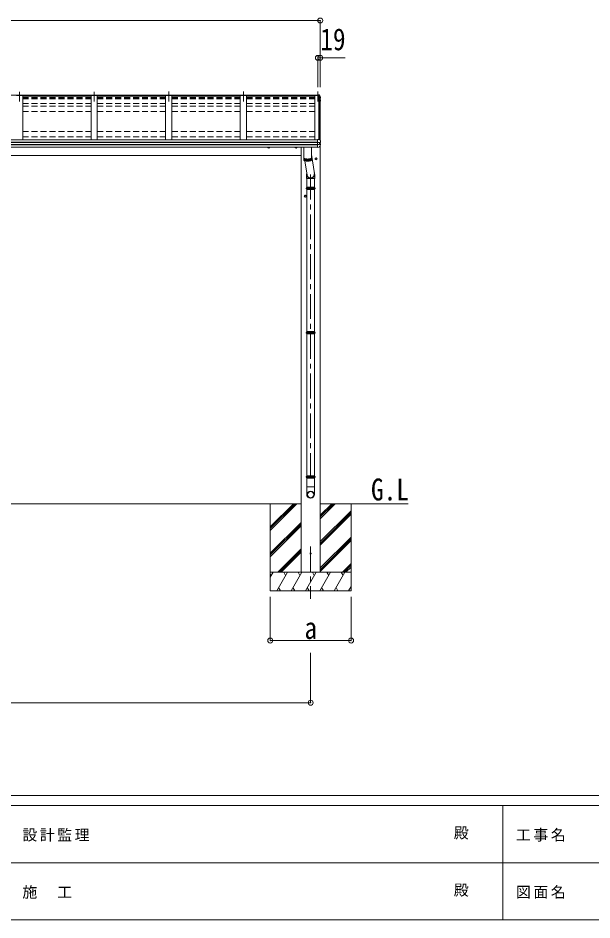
# Model space of a CAD drawing. Units: millimetres at full size, sheet at 1:40; details may follow other scales. Extents: x -11243 to 11243, y -7760 to 7760.
# Drawn here: x -4498 to 119, y -7760 to -508 of the extents above; entities that cross this region are included whole.
import ezdxf
from ezdxf.enums import TextEntityAlignment as Align

# ---------------------------------------------------------------- set-up
doc = ezdxf.new("R2010")
doc.units = ezdxf.units.MM
doc.header["$LTSCALE"] = 40
doc.header["$PDMODE"] = 32
doc.header["$PDSIZE"] = 40
doc.linetypes.add('CHAIN1', pattern=[8, 5, -1, 1, -1])
doc.linetypes.add('DASHED1', pattern=[1.8, 1.2, -0.6])
for name, color, linetype, lineweight in [('0-0_0', 7, 'Continuous', 9), ('0-1_本体', 5, 'CHAIN1', 9), ('0-3_ELV2', 4, 'Continuous', 9), ('0-6_OTH_LINE', 6, 'Continuous', 9), ('0-7_SHAPE', 4, 'Continuous', 9), ('0-9_OUTLINE', 7, 'Continuous', 9), ('F-0_240', 7, 'Continuous', 9)]:
    doc.layers.add(name, color=color, linetype=linetype, lineweight=lineweight)
doc.styles.add('ＭＳ ゴシック', font='')
doc.styles.get('ＭＳ ゴシック').set_extended_font_data('MS Gothic')

msp = doc.modelspace()

# ---------------------------------------------------------------- linework, layer by layer
at = {"layer": '0-0_0'}
for p, q in [((-2220.76, -4413.22), (-7949.76, -4413.22)), ((-2468.76, -4413.22), (-2468.76, -5113.22)), ((-2468.76, -4599.2), (-2282.78, -4413.22)), ((-2468.76, -4613.34), (-2268.64, -4413.22)), ((-2468.76, -4627.48), (-2254.49, -4413.22)), ((-2468.76, -4415.35), (-2466.63, -4413.22)), ((-1359.14, -4413.22), (-2066.76, -4413.22)), ((-2066.76, -4533.85), (-1946.13, -4413.22)), ((-2066.76, -4519.71), (-1960.27, -4413.22)), ((-2066.76, -4505.57), (-1974.41, -4413.22)), ((-1818.76, -4413.22), (-1818.76, -5113.22)), ((-2066.76, -4717.7), (-1818.76, -4469.7)), ((-2066.76, -4731.84), (-1818.76, -4483.84)), ((-2468.76, -4811.33), (-2220.76, -4563.33)), ((-2066.76, -4745.98), (-1818.76, -4497.99)), ((-2468.76, -4825.47), (-2220.76, -4577.48)), ((-2468.76, -4839.62), (-2220.76, -4591.62)), ((-2066.76, -4929.83), (-1818.76, -4681.83)), ((-2066.76, -4943.97), (-1818.76, -4695.97)), ((-2066.76, -4958.12), (-1818.76, -4710.12)), ((-2408.52, -4963.22), (-2220.76, -4775.46)), ((-2394.38, -4963.22), (-2220.76, -4789.61)), ((-2380.23, -4963.22), (-2220.76, -4803.75)), ((-1888.02, -4963.22), (-1818.76, -4893.96)), ((-1873.88, -4963.22), (-1818.76, -4908.11)), ((-1859.73, -4963.22), (-1818.76, -4922.25)), ((-1818.76, -4963.22), (-2468.76, -4963.22)), ((-2468.76, -5003.32), (-2445.61, -4963.22)), ((-2460.61, -4989.2), (-2468.76, -4975.09)), ((-2416.74, -5113.22), (-2330.14, -4963.22)), ((-2345.14, -4989.2), (-2360.14, -4963.22)), ((-2301.27, -5113.22), (-2214.67, -4963.22)), ((-2229.67, -4989.2), (-2244.67, -4963.22)), ((-2185.8, -5113.22), (-2099.2, -4963.22)), ((-2114.2, -4989.2), (-2129.2, -4963.22)), ((-2070.33, -5113.22), (-1983.73, -4963.22)), ((-1998.73, -4989.2), (-2013.73, -4963.22)), ((-1954.86, -5113.22), (-1868.26, -4963.22)), ((-1898.26, -4963.22), (-1883.26, -4989.2)), ((-2468.76, -5113.22), (-1818.76, -5113.22)), ((-2401.74, -5087.24), (-2386.74, -5113.22)), ((-2286.27, -5087.24), (-2271.27, -5113.22)), ((-2170.8, -5087.24), (-2155.8, -5113.22)), ((-2055.33, -5087.24), (-2040.33, -5113.22)), ((-1939.86, -5087.24), (-1924.86, -5113.22)), ((-1839.39, -5113.22), (-1818.76, -5077.48)), ((-1824.39, -5087.24), (-1818.76, -5097))]:
    msp.add_line(p, q, dxfattribs=at)
at = {"layer": '0-0_0', "linetype": 'DASHED1'}
msp.add_line((-2066.76, -4963.22), (-2220.76, -4963.22), dxfattribs=at)
at = {"layer": '0-1_本体'}
for p, q in [((-4485.26, -1100.24), (-4485.26, -1179.49)), ((-3885.26, -1100.24), (-3885.26, -1179.49)), ((-3285.26, -1099.84), (-3285.26, -1179.1)), ((-2685.26, -1099.84), (-2685.26, -1179.1)), ((-2085.26, -1099.84), (-2085.26, -1179.1)), ((-2143.76, -1767.32), (-2143.76, -4211.93)), ((-2143.76, -4757.28), (-2143.76, -5178.35))]:
    msp.add_line(p, q, dxfattribs=at)
at = {"layer": '0-3_ELV2'}
for p, q in [((-4460.26, -1131.4), (-4510.26, -1131.4)), ((-4460.26, -1131.4), (-4460.26, -1487.66)), ((-4460.26, -1136.8), (-3910.26, -1136.8)), ((-3860.26, -1131.4), (-3910.26, -1131.4)), ((-3910.26, -1131.4), (-3910.26, -1487.66)), ((-3860.26, -1131.4), (-3860.26, -1487.66)), ((-3860.26, -1136.8), (-3310.26, -1136.8)), ((-3260.26, -1131.4), (-3310.26, -1131.4)), ((-3310.26, -1131.4), (-3310.26, -1487.66)), ((-3260.26, -1131.4), (-3260.26, -1487.66)), ((-3260.26, -1136.8), (-2710.26, -1136.8)), ((-2660.26, -1131.4), (-2710.26, -1131.4)), ((-2710.26, -1131.4), (-2710.26, -1487.66)), ((-2660.26, -1131.4), (-2660.26, -1487.66)), ((-2660.26, -1136.8), (-2110.26, -1136.8)), ((-2073.38, -1131.4), (-2110.26, -1131.4)), ((-2110.26, -1131.4), (-2110.26, -1487.66)), ((-2088.26, -1125.26), (-2074.1, -1126.04)), ((-2088.26, -1128.12), (-2088.26, -1125.27)), ((-2085.26, -1128.12), (-2088.26, -1128.12)), ((-2085.26, -1128.12), (-2085.26, -1131.35)), ((-2085.26, -1131.4), (-2085.26, -1128.13)), ((-2085.26, -1130.36), (-2074.43, -1130.97)), ((-2074.43, -1131.35), (-2085.26, -1131.35)), ((-2078.96, -1485.08), (-2078.96, -1131.4)), ((-2074.43, -1130.97), (-2074.06, -1128.49)), ((-2074.43, -1130.97), (-2074.43, -1131.4)), ((-2074.28, -1131.18), (-2074.06, -1129.7)), ((-2073.08, -1131.24), (-2074.28, -1131.18)), ((-2066.26, -1149.96), (-2073.38, -1131.4)), ((-2073.26, -1131.72), (-2073.26, -1479.72)), ((-2066.26, -1149.96), (-2066.26, -1494.23)), ((-2066.26, -1150.99), (-2065.69, -1150.88)), ((-2066.26, -1151.33), (-2065.69, -1151.22)), ((-2064.84, -1152.58), (-2066.26, -1152.86)), ((-2063.78, -1147.29), (-2063.78, -1151.31)), ((-2066.26, -1164.64), (-2065.12, -1164.78)), ((-2066.26, -1168.66), (-2064.43, -1169.01)), ((-2065.41, -1170.35), (-2066.26, -1170.18)), ((-2063.43, -1165.9), (-2063.42, -1165.97)), ((-2063.38, -1166.24), (-2063.38, -1170.28)), ((-8082.26, -1487.66), (-2088.26, -1487.66)), ((-8082.26, -1507.19), (-2088.26, -1507.19)), ((-8082.26, -1508.09), (-2088.26, -1508.09)), ((-2088.26, -1548.11), (-2088.26, -1484.63)), ((-2088.26, -1509.95), (-2073.47, -1510.04)), ((-2071.81, -1509.95), (-2065.43, -1509.16)), ((-2071.26, -1509.88), (-2071.26, -1523.68)), ((-2071.26, -1517.67), (-2064.02, -1519.07)), ((-2066.26, -1509.26), (-2066.26, -1518.64)), ((-2064.55, -1509.02), (-2064.56, -1509.01)), ((-2064.55, -1509.02), (-2064.49, -1509)), ((-2063.69, -1508.02), (-2063.69, -1501.52)), ((-2063.22, -1526.58), (-2063.22, -1520.05)), ((-8082.26, -1525.33), (-2088.26, -1525.33)), ((-8082.26, -1527.29), (-2088.26, -1527.29)), ((-8082.26, -1545.32), (-2088.26, -1545.32)), ((-2220.76, -1545.32), (-2220.76, -4963.22)), ((-2088.26, -1523.8), (-2073.47, -1523.6)), ((-2088.26, -1548.11), (-2076.67, -1547.48)), ((-2075.88, -1547.02), (-2075.89, -1547.04)), ((-2066.76, -1532.73), (-2066.76, -4963.22)), ((-7949.76, -1613.22), (-2220.76, -1613.22))]:
    msp.add_line(p, q, dxfattribs=at)
at = {"layer": '0-3_ELV2', "linetype": 'DASHED1'}
for p, q in [((-4460.26, -1146.92), (-3910.26, -1146.92)), ((-4460.26, -1151.77), (-3910.26, -1151.77)), ((-4460.26, -1153.3), (-3910.26, -1153.3)), ((-4460.26, -1155.26), (-3910.26, -1155.26)), ((-4460.26, -1159.03), (-3910.26, -1159.03)), ((-3860.26, -1146.92), (-3310.26, -1146.92)), ((-3860.26, -1151.77), (-3310.26, -1151.77)), ((-3860.26, -1153.3), (-3310.26, -1153.3)), ((-3860.26, -1155.26), (-3310.26, -1155.26)), ((-3860.26, -1159.03), (-3310.26, -1159.03)), ((-3260.26, -1146.92), (-2710.26, -1146.92)), ((-3260.26, -1151.77), (-2710.26, -1151.77)), ((-3260.26, -1153.3), (-2710.26, -1153.3)), ((-3260.26, -1155.26), (-2710.26, -1155.26)), ((-3260.26, -1159.03), (-2710.26, -1159.03)), ((-2660.26, -1146.92), (-2110.26, -1146.92)), ((-2660.26, -1151.77), (-2110.26, -1151.77)), ((-2660.26, -1153.3), (-2110.26, -1153.3)), ((-2660.26, -1155.26), (-2110.26, -1155.26)), ((-2660.26, -1159.03), (-2110.26, -1159.03)), ((-4460.26, -1196.34), (-3910.26, -1196.34)), ((-4460.26, -1217.5), (-3910.26, -1217.5)), ((-3860.26, -1196.34), (-3310.26, -1196.34)), ((-3860.26, -1217.5), (-3310.26, -1217.5)), ((-3260.26, -1196.34), (-2710.26, -1196.34)), ((-3260.26, -1217.5), (-2710.26, -1217.5)), ((-2660.26, -1196.34), (-2110.26, -1196.34)), ((-2660.26, -1217.5), (-2110.26, -1217.5)), ((-4460.26, -1260.01), (-3910.26, -1260.01)), ((-3860.26, -1260.01), (-3310.26, -1260.01)), ((-3260.26, -1260.01), (-2710.26, -1260.01)), ((-2660.26, -1260.01), (-2110.26, -1260.01)), ((-4460.26, -1420.29), (-3910.26, -1420.29)), ((-3860.26, -1420.29), (-3310.26, -1420.29)), ((-3260.26, -1420.29), (-2710.26, -1420.29)), ((-2660.26, -1420.29), (-2110.26, -1420.29)), ((-4460.26, -1462.8), (-3910.26, -1462.8)), ((-3860.26, -1462.8), (-3310.26, -1462.8)), ((-3260.26, -1462.8), (-2710.26, -1462.8)), ((-2660.26, -1462.8), (-2110.26, -1462.8))]:
    msp.add_line(p, q, dxfattribs=at)
at = {"layer": '0-3_ELV2'}
for points in [[(-8085.26, -1131.4), (-8085.26, -1128.13), (-2085.26, -1128.13)], [(-2088.26, -1127.7), (-2074.06, -1128.49), (-2074.06, -1129.7), (-2072.94, -1129.75)], [(-2074.36, -1131.4), (-2074.28, -1130.83), (-2074.28, -1131.18)], [(-2071.45, -1127.24), (-2067.21, -1137.86), (-2063.86, -1146.8), (-2063.8, -1147.07), (-2063.79, -1147.13)], [(-2071.45, -1130.81), (-2070.46, -1133.3), (-2069.47, -1135.8), (-2068.5, -1138.3), (-2067.55, -1140.81), (-2066.61, -1143.32), (-2065.68, -1145.83), (-2064.76, -1148.35), (-2063.86, -1150.88)], [(-2063.79, -1147.13), (-2063.79, -1147.24), (-2063.79, -1147.3)], [(-2063.55, -1170.93), (-2065.02, -1173.47), (-2066.26, -1175.59)], [(-2063.42, -1165.92), (-2063.39, -1166.09), (-2063.38, -1166.23)], [(-2088.26, -1484.63), (-2074.26, -1485.31), (-2074.26, -1479.66), (-2072.5, -1479.76)], [(-2071.81, -1509.95), (-2072.06, -1509.98), (-2072.21, -1509.99)], [(-2071.62, -1480.38), (-2070.58, -1482.96), (-2069.56, -1485.55), (-2068.56, -1488.14), (-2067.57, -1490.74), (-2066.59, -1493.34), (-2065.63, -1495.95), (-2064.68, -1498.57), (-2063.74, -1501.18)], [(-2067.03, -1509.24), (-2065.8, -1509.2), (-2064.56, -1509.01)], [(-2063.74, -1501.18), (-2063.69, -1501.39), (-2063.69, -1501.52)], [(-2481.25, -1553.02), (-2487.75, -1549.26), (-2487.75, -1545.32)], [(-2481.25, -1553.02), (-2474.75, -1549.26), (-2474.75, -1545.32)], [(-2261.26, -1553.02), (-2267.76, -1549.26), (-2267.76, -1545.32)], [(-2261.26, -1553.02), (-2254.76, -1549.26), (-2254.76, -1545.32)], [(-2099.76, -1648.02), (-2106.26, -1644.26), (-2106.26, -1636.76), (-2099.76, -1633.01)], [(-2099.76, -1648.02), (-2093.26, -1644.26), (-2093.26, -1636.76), (-2099.76, -1633.01)], [(-2186.76, -1948.02), (-2193.26, -1944.26), (-2193.26, -1936.76), (-2186.76, -1933.01)], [(-2186.76, -1948.02), (-2180.26, -1944.26), (-2180.26, -1936.76), (-2186.76, -1933.01)]]:
    msp.add_lwpolyline(points, dxfattribs=at)
for centre, radius in [((-2099.76, -1640.51), 8.5), ((-2099.76, -1640.51), 7.7), ((-2099.76, -1640.51), 6.5), ((-2186.76, -1940.51), 8.5), ((-2186.76, -1940.51), 7.7), ((-2186.76, -1940.51), 6.5), ((-2143.76, -4813.22), 5)]:
    msp.add_circle(centre, radius, dxfattribs=at)
for centre, radius, start, end in [((-2073.68, -1128.62), 2.62, 31.83445, 99.24), ((-2073.1, -1131.54), 0.3, 21.99494, 87.04231), ((-2073.03, -1131.45), 1.7, 22.00225, 87.0423), ((-2535.19, -1317.81), 498.52, 19.56907, 21.95354), ((-2065.75, -1150.58), 0.3, 280.95393, 327.06409), ((-2065.75, -1150.93), 0.299, 280.88931, 19.51522), ((-2065.08, -1151.31), 1.3, 280.88938, 19.44863), ((-2498.02, -922.03), 499.04, 329.90411, 330.14673), ((-2498.02, -922.38), 499.04, 329.90411, 330.14673), ((-2065.46, -1170.64), 0.299, 330.19129, 79.12168), ((-2065.14, -1167.12), 2.32, 60.30373, 87.34859), ((-2064.68, -1166.19), 1.3, 10.02543, 80.23195), ((-2064.68, -1170.28), 1.3, 330.27138, 79.1216), ((-2072.55, -1480.76), 1, 22.05378, 87.04045), ((-2064.69, -1508.02), 1, 281.45361, 0), ((-2064.21, -1520.05), 0.998, 0.05121, 79.086), ((-2481.25, -1545.51), 8.5, 178.68472, 1.31528), ((-2481.25, -1545.51), 7.7, 178.54804, 1.45196), ((-2481.25, -1545.51), 6.5, 178.27976, 1.72024), ((-2261.26, -1545.51), 8.5, 178.68482, 1.31518), ((-2261.26, -1545.51), 7.7, 178.54815, 1.45185), ((-2261.26, -1545.51), 6.5, 178.27991, 1.72009), ((-2076.73, -1546.48), 1, 273.10735, 326.38063), ((-2458.16, -1292.87), 459.05, 326.38357, 329.32444), ((-2070.92, -1507.32), 16.37, 265.48312, 268.58725), ((-2064.22, -1526.58), 1, 329.32149, 0)]:
    msp.add_arc(centre, radius, start, end, dxfattribs=at)
for centre, major_axis, ratio, start_param, end_param in [((-2072.11, -1502.43), (-9.96, -2.12), 0.734427, 1.2806875, 1.4059912), ((-2072.11, -1531.2), (-9.97, 1.96), 0.736539, 4.8664216, 4.9917253), ((-2072.26, -1523.48), (-1, 0.195), 0.067217, 2.8005545, 3.1546872)]:
    msp.add_ellipse(centre, major_axis=major_axis, ratio=ratio, start_param=start_param, end_param=end_param, dxfattribs=at)
at = {"layer": '0-6_OTH_LINE'}
for p, q in [((-8104.26, -528.13), (-2066.26, -528.13)), ((-2066.26, -528.13), (-2066.26, -1063.59)), ((-2085.26, -828.13), (-2085.26, -1063.59)), ((-2085.26, -828.13), (-2066.26, -828.13)), ((-2066.26, -828.13), (-2066.26, -1063.59)), ((-2066.26, -828.13), (-1866.04, -828.13)), ((-2468.76, -5513.2), (-2468.76, -5163.22)), ((-1818.76, -5513.2), (-1818.76, -5163.22)), ((-2468.76, -5513.2), (-1818.76, -5513.2)), ((-2143.76, -6013.22), (-2143.76, -5613.22)), ((-8026.76, -6013.22), (-2143.76, -6013.22))]:
    msp.add_line(p, q, dxfattribs=at)
for p in [(-2066.26, -528.13), (-2085.26, -828.13), (-2066.26, -828.13), (-2468.76, -5513.2), (-1818.76, -5513.2), (-2143.76, -6013.22)]:
    msp.add_point(p, dxfattribs=at)
at = {"layer": '0-9_OUTLINE'}
for p, q in [((-2199.76, -1545.32), (-2199.76, -1633.42)), ((-2135.76, -1633.42), (-2135.76, -1545.32)), ((-2199.76, -1634.39), (-2199.76, -1649.84)), ((-2199.17, -1651.39), (-2199.17, -1635.94)), ((-2197.94, -1637.13), (-2197.94, -1652.58)), ((-2196.13, -1653.67), (-2196.13, -1638.22)), ((-2193.76, -1639.21), (-2193.76, -1654.67)), ((-2190.89, -1655.56), (-2190.89, -1640.11)), ((-2189.46, -1655.93), (-2172.12, -1771.06)), ((-2187.57, -1656.34), (-2187.57, -1640.89)), ((-2183.87, -1641.54), (-2183.87, -1657)), ((-2179.86, -1642.05), (-2179.86, -1657.51)), ((-2175.61, -1642.41), (-2175.61, -1657.87)), ((-2171.22, -1642.62), (-2171.22, -1658.07)), ((-2166.76, -1642.66), (-2166.76, -1658.12)), ((-2162.32, -1642.54), (-2162.32, -1658)), ((-2157.98, -1642.27), (-2157.98, -1657.72)), ((-2153.84, -1641.84), (-2153.84, -1657.3)), ((-2149.98, -1641.27), (-2149.98, -1656.72)), ((-2146.46, -1640.57), (-2146.46, -1656.02)), ((-2143.36, -1639.74), (-2143.36, -1655.2)), ((-2140.74, -1638.82), (-2140.74, -1654.28)), ((-2138.64, -1637.82), (-2138.64, -1653.27)), ((-2137.11, -1636.77), (-2137.11, -1652.22)), ((-2135.76, -1606.19), (-2114.11, -1759.42)), ((-2135.76, -1649.84), (-2135.76, -1634.39)), ((-2177.14, -1766.81), (-2177.14, -1798.4)), ((-2111.15, -1798.4), (-2177.14, -1798.4)), ((-2173.76, -1798.4), (-2173.76, -1869.27)), ((-2113.76, -1798.4), (-2113.76, -1869.27)), ((-2111.15, -1767.22), (-2111.15, -1798.4)), ((-2181.76, -1878.27), (-2105.76, -1878.27)), ((-2176.36, -1871.27), (-2111.16, -1871.27)), ((-2176.36, -1885.27), (-2111.16, -1885.27)), ((-2175.76, -1869.27), (-2111.76, -1869.27)), ((-2175.76, -1869.27), (-2175.76, -1871.27)), ((-2175.76, -1885.27), (-2175.76, -1887.27)), ((-2111.76, -1869.27), (-2111.76, -1871.27)), ((-2111.76, -1885.27), (-2111.76, -1887.27)), ((-2175.76, -1887.27), (-2111.76, -1887.27)), ((-2173.76, -1887.27), (-2173.76, -3029.24)), ((-2113.76, -1887.27), (-2113.76, -3029.24)), ((-2181.76, -3038.24), (-2105.76, -3038.24)), ((-2176.36, -3031.24), (-2111.16, -3031.24)), ((-2176.36, -3045.24), (-2111.16, -3045.24)), ((-2175.76, -3029.24), (-2111.76, -3029.24)), ((-2175.76, -3029.24), (-2175.76, -3031.24)), ((-2175.76, -3045.24), (-2175.76, -3047.24)), ((-2111.76, -3029.24), (-2111.76, -3031.24)), ((-2111.76, -3045.24), (-2111.76, -3047.24)), ((-2175.76, -3047.24), (-2111.76, -3047.24)), ((-2173.76, -3047.24), (-2173.76, -4189.21)), ((-2113.76, -3047.24), (-2113.76, -4189.21)), ((-2181.76, -4198.21), (-2105.76, -4198.21)), ((-2176.36, -4191.21), (-2111.16, -4191.21)), ((-2176.36, -4205.21), (-2111.16, -4205.21)), ((-2175.76, -4189.21), (-2111.76, -4189.21)), ((-2175.76, -4189.21), (-2175.76, -4191.21)), ((-2175.76, -4205.21), (-2175.76, -4207.21)), ((-2111.76, -4189.21), (-2111.76, -4191.21)), ((-2111.76, -4205.21), (-2111.76, -4207.21)), ((-2175.76, -4207.21), (-2111.76, -4207.21)), ((-2111.91, -4278.21), (-2175.61, -4278.21)), ((-2175.61, -4278.21), (-2175.61, -4337.48)), ((-2173.76, -4207.21), (-2173.76, -4278.21)), ((-2113.76, -4207.21), (-2113.76, -4278.21)), ((-2111.91, -4278.21), (-2111.91, -4337.48))]:
    msp.add_line(p, q, dxfattribs=at)
for points in [[(-2199.76, -1633.42), (-2199.75, -1633.56), (-2199.64, -1634.12), (-2199.39, -1634.68), (-2198.99, -1635.23), (-2198.45, -1635.77), (-2197.77, -1636.3), (-2196.95, -1636.82), (-2196, -1637.32), (-2194.92, -1637.8), (-2193.71, -1638.27), (-2192.39, -1638.71), (-2190.95, -1639.13), (-2189.41, -1639.52), (-2187.77, -1639.88), (-2186.04, -1640.22), (-2184.22, -1640.52), (-2182.33, -1640.8), (-2180.38, -1641.03), (-2178.36, -1641.24), (-2176.3, -1641.4), (-2174.2, -1641.53), (-2172.07, -1641.63), (-2169.92, -1641.69), (-2167.76, -1641.7)], [(-2199.76, -1649.84), (-2199.75, -1649.98), (-2199.64, -1650.54), (-2199.39, -1651.1), (-2198.99, -1651.65), (-2198.45, -1652.19), (-2197.77, -1652.72), (-2196.95, -1653.24), (-2196, -1653.74), (-2194.92, -1654.22), (-2193.71, -1654.69), (-2192.39, -1655.13), (-2190.95, -1655.55), (-2189.41, -1655.94), (-2187.77, -1656.31), (-2186.04, -1656.64), (-2184.22, -1656.94), (-2182.33, -1657.22), (-2180.38, -1657.45), (-2178.36, -1657.66), (-2176.3, -1657.82), (-2174.2, -1657.96), (-2172.07, -1658.05), (-2169.92, -1658.11), (-2167.76, -1658.13)], [(-2199.7, -1633.91), (-2199.72, -1633.97), (-2199.75, -1634.53), (-2199.64, -1635.09), (-2199.39, -1635.64), (-2198.99, -1636.19), (-2198.45, -1636.73), (-2197.77, -1637.26), (-2196.95, -1637.78), (-2196, -1638.28), (-2194.92, -1638.77), (-2193.71, -1639.23), (-2192.39, -1639.68), (-2190.95, -1640.09), (-2189.41, -1640.49), (-2187.77, -1640.85), (-2186.04, -1641.19), (-2184.22, -1641.49), (-2182.33, -1641.76), (-2180.38, -1642), (-2178.36, -1642.2), (-2176.3, -1642.37), (-2174.2, -1642.5), (-2172.07, -1642.59), (-2169.92, -1642.65), (-2167.76, -1642.67)], [(-2198.05, -1636.09), (-2197.61, -1636.55), (-2196.97, -1637.07), (-2196.19, -1637.58), (-2195.28, -1638.08), (-2194.25, -1638.56), (-2193.09, -1639.02), (-2191.81, -1639.45), (-2190.41, -1639.86), (-2188.92, -1640.25), (-2187.32, -1640.61), (-2185.64, -1640.94), (-2183.87, -1641.24), (-2182.02, -1641.51), (-2180.11, -1641.75), (-2178.14, -1641.95), (-2176.12, -1642.11), (-2174.07, -1642.24), (-2171.98, -1642.34), (-2169.87, -1642.39), (-2167.76, -1642.41)], [(-2167.76, -1641.7), (-2165.6, -1641.69), (-2163.45, -1641.63), (-2161.32, -1641.53), (-2159.22, -1641.4), (-2157.15, -1641.24), (-2155.14, -1641.03), (-2153.18, -1640.8), (-2151.29, -1640.52), (-2149.48, -1640.22), (-2147.75, -1639.88), (-2146.11, -1639.52), (-2144.57, -1639.13), (-2143.13, -1638.71), (-2141.81, -1638.27), (-2140.6, -1637.8), (-2139.52, -1637.32), (-2138.57, -1636.82), (-2137.75, -1636.3), (-2137.07, -1635.77), (-2136.53, -1635.23), (-2136.13, -1634.68), (-2135.87, -1634.12), (-2135.76, -1633.56), (-2135.76, -1633.42)], [(-2167.76, -1642.67), (-2165.6, -1642.65), (-2163.45, -1642.59), (-2161.32, -1642.5), (-2159.22, -1642.37), (-2157.15, -1642.2), (-2155.14, -1642), (-2153.18, -1641.76), (-2151.29, -1641.49), (-2149.48, -1641.19), (-2147.75, -1640.85), (-2146.11, -1640.49), (-2144.57, -1640.09), (-2143.13, -1639.68), (-2141.81, -1639.23), (-2140.6, -1638.77), (-2139.52, -1638.28), (-2138.57, -1637.78), (-2137.75, -1637.26), (-2137.07, -1636.73), (-2136.53, -1636.19), (-2136.13, -1635.64), (-2135.87, -1635.09), (-2135.76, -1634.53), (-2135.8, -1633.97), (-2135.81, -1633.91)], [(-2167.76, -1642.41), (-2165.64, -1642.39), (-2163.54, -1642.34), (-2161.45, -1642.24), (-2159.4, -1642.11), (-2157.38, -1641.95), (-2155.41, -1641.75), (-2153.5, -1641.51), (-2151.65, -1641.24), (-2149.88, -1640.94), (-2148.2, -1640.61), (-2146.6, -1640.25), (-2145.1, -1639.86), (-2143.71, -1639.45), (-2142.43, -1639.02), (-2141.27, -1638.56), (-2140.23, -1638.08), (-2139.33, -1637.58), (-2138.55, -1637.07), (-2137.91, -1636.55), (-2137.46, -1636.09)], [(-2167.76, -1658.13), (-2165.6, -1658.11), (-2163.45, -1658.05), (-2161.32, -1657.96), (-2159.22, -1657.82), (-2157.15, -1657.66), (-2155.14, -1657.45), (-2153.18, -1657.22), (-2151.29, -1656.94), (-2149.48, -1656.64), (-2147.75, -1656.31), (-2146.11, -1655.94), (-2144.57, -1655.55), (-2143.13, -1655.13), (-2141.81, -1654.69), (-2140.6, -1654.22), (-2139.52, -1653.74), (-2138.57, -1653.24), (-2137.75, -1652.72), (-2137.07, -1652.19), (-2136.53, -1651.65), (-2136.13, -1651.1), (-2135.87, -1650.54), (-2135.76, -1649.98), (-2135.76, -1649.84)]]:
    msp.add_lwpolyline(points, dxfattribs=at)
for centre, radius, start, end in [((-2149.51, -1878.27), 27.75, 165.38919, 194.61079), ((-2138.01, -1878.27), 27.75, 0, 14.61083), ((-2138.01, -1878.27), 27.75, 345.38917, 0), ((-2149.51, -3038.24), 27.75, 165.38919, 194.61079), ((-2138.01, -3038.24), 27.75, 0, 14.61083), ((-2138.01, -3038.24), 27.75, 345.38917, 0), ((-2149.51, -4198.21), 27.75, 165.38919, 194.61079), ((-2138.01, -4198.21), 27.75, 0, 14.61083), ((-2138.01, -4198.21), 27.75, 345.38917, 0), ((-2144.61, -4337.48), 31, 180, 270), ((-2142.91, -4337.48), 31, 270, 0)]:
    msp.add_arc(centre, radius, start, end, dxfattribs=at)
for centre, major_axis, ratio, start_param, end_param in [((-2144.15, -1763.71), (-33, -3.09), 0.972144, 5.8034438, 9.8593375), ((-2144.08, -1763.71), (-2.75, 29.4), 0.995638, 1.5707963, 4.7150999)]:
    msp.add_ellipse(centre, major_axis=major_axis, ratio=ratio, start_param=start_param, end_param=end_param, dxfattribs=at)
for major_axis in [(-28.29, 0), (-25.83, 0)]:
    msp.add_ellipse((-2143.76, -4340.3), major_axis=major_axis, ratio=0.996195, dxfattribs=at)
at = {"layer": 'F-0_240', "color": 5}
for p, q in [((-11242.74, -6760), (10677.26, -6760)), ((-11242.74, -6840), (7121.58, -6840)), ((-598.42, -6840), (-598.42, -7760)), ((-4598.42, -7300), (3601.58, -7300)), ((-11242.74, -7760), (10677.26, -7760))]:
    msp.add_line(p, q, dxfattribs=at)

# ---------------------------------------------------------------- texts
at = {"layer": '0-6_OTH_LINE', "color": 7, "style": 'ＭＳ ゴシック', "width": 0.85}
for s, p in [('19', (-2066.36, -819.71)), ('a', (-2193.76, -5553.2))]:
    msp.add_text(s, height=176, dxfattribs=at).set_placement(p, align=Align.BOTTOM_LEFT)
at = {"layer": '0-7_SHAPE', "color": 7, "style": 'ＭＳ ゴシック', "width": 0.85}
msp.add_text('G.L', height=176, dxfattribs=at).set_placement((-1658.16, -4439.51), align=Align.BOTTOM_LEFT)
at = {"layer": 'F-0_240', "style": 'ＭＳ ゴシック'}
for p in [(-992.7, -7130), (-992.7, -7590)]:
    msp.add_text('殿', height=87.98, dxfattribs=at).set_placement(p, align=Align.BOTTOM_LEFT)
at = {"layer": 'F-0_240', "char_height": 87.98, "attachment_point": 7, "style": 'ＭＳ ゴシック'}
for s, insert in [('\\T1.17;設計監理', (-4463.32, -7130)), ('\\T1.17;工事名', (-492.95, -7130)), ('\\T1.17;施\u3000工', (-4463.32, -7590)), ('\\T1.17;図面名', (-492.95, -7590))]:
    msp.add_mtext(s, dxfattribs=dict(at, insert=insert))

doc.saveas('drawing.dxf')
